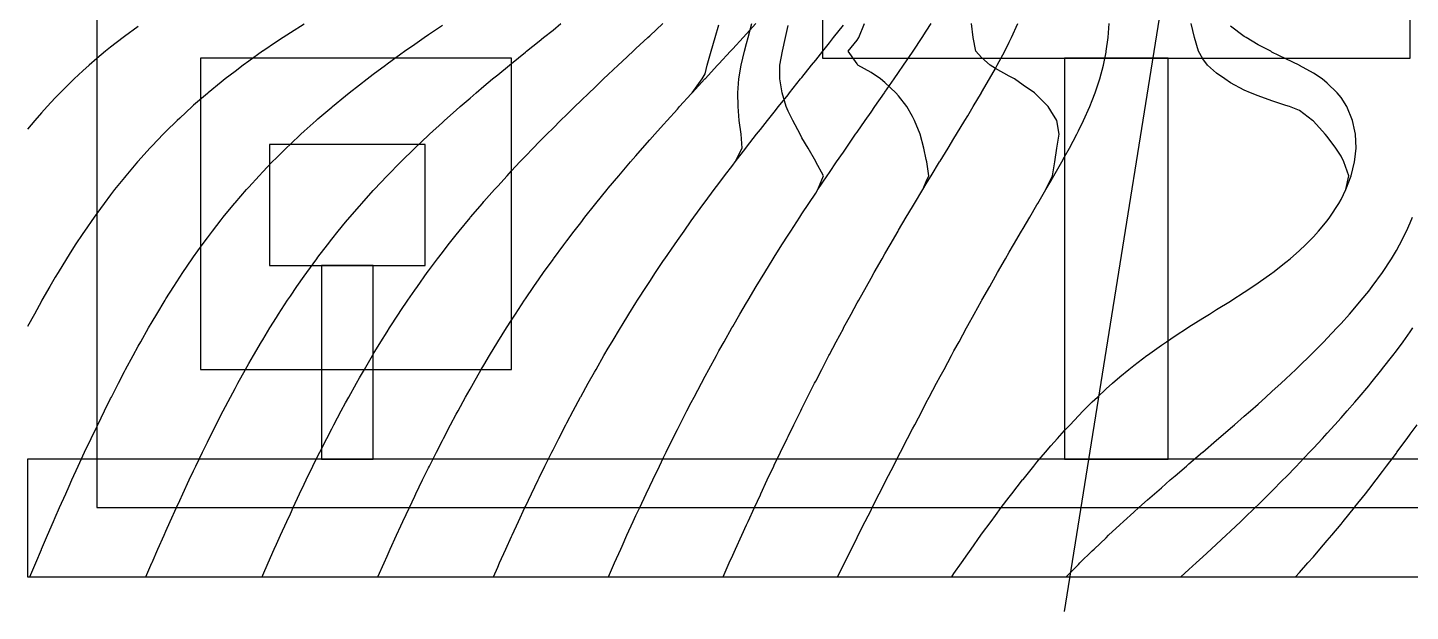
# Model space of a CAD drawing. Header units: feet. Extents: x 0 to 640, y -10 to 490.
# Drawn here: x 0 to 400, y -10 to 158.8 of the extents above; entities that cross this region are included whole.
import ezdxf

# ---------------------------------------------------------------- set-up
doc = ezdxf.new("R2010")
doc.units = ezdxf.units.FT
for name, color, linetype in [('EX-BLDG', 7, 'CONTINUOUS'), ('EX-CONT-MAJOR', 7, 'CONTINUOUS'), ('EX-CONT-MINOR', 7, 'CONTINUOUS'), ('EX-GRAVEL-DRIVE', 7, 'CONTINUOUS'), ('EX-LAWN', 7, 'CONTINUOUS'), ('EX-PAVEMENT', 7, 'CONTINUOUS'), ('PR-CONT-MAJOR', 7, 'CONTINUOUS'), ('PR-CONT-MINOR', 7, 'CONTINUOUS'), ('PR-PAVEMENT', 7, 'CONTINUOUS'), ('PROPERTY LINE', 7, 'CONTINUOUS'), ('SOILS', 7, 'CONTINUOUS')]:
    doc.layers.add(name, color=color, linetype=linetype)

msp = doc.modelspace()

# ---------------------------------------------------------------- linework, layer by layer
at = {"layer": 'EX-BLDG'}
for p, q in [((115, 125), (70, 125)), ((70, 125), (70, 90)), ((115, 90), (115, 125)), ((70, 90), (115, 90))]:
    msp.add_line(p, q, dxfattribs=at)
at = {"layer": 'EX-CONT-MAJOR'}
for points in [[(67.81, 0), (68, 0.44), (69.57, 4), (71.34, 8), (72, 9.46), (73.14, 12), (74.96, 16), (76, 18.25), (76.81, 20), (78.69, 24), (80, 26.76), (80.59, 28), (82.54, 32), (84, 34.96), (84.52, 36), (86.54, 40), (88, 42.82), (88.61, 44), (90.73, 48), (92, 50.35), (92.9, 52), (95.13, 56), (96, 57.53), (97.42, 60), (99.78, 64), (100, 64.37), (102.21, 68), (104, 70.85), (104.72, 72), (107.31, 76), (108, 77.03), (109.99, 80), (112, 82.9), (112.76, 84), (115.63, 88), (116, 88.5), (118.6, 92), (120, 93.82), (121.67, 96), (124, 98.92), (124.86, 100), (128, 103.82), (128.15, 104), (131.55, 108), (132, 108.51), (135.06, 112), (136, 113.03), (138.69, 116), (140, 117.4), (142.42, 120), (144, 121.64), (146.25, 124), (148, 125.78), (150.17, 128), (152, 129.81), (154.18, 132), (156, 133.76), (158.27, 136), (160, 137.65), (162.43, 140), (164, 141.48), (166.63, 144), (168, 145.27), (170.88, 148), (172, 149.03), (175.16, 152), (176, 152.77), (179.45, 156), (180, 156.5), (183.74, 160)], [(234.31, 0), (236, 3.38), (236.31, 4), (238.31, 8), (240, 11.37), (240.32, 12), (242.33, 16), (244, 19.31), (244.35, 20), (246.38, 24), (248, 27.2), (248.41, 28), (250.46, 32), (252, 35.02), (252.51, 36), (254.58, 40), (256, 42.75), (256.66, 44), (258.76, 48), (260, 50.38), (260.86, 52), (262.99, 56), (264, 57.91), (265.13, 60), (267.28, 64), (268, 65.34), (269.47, 68), (271.65, 72), (272, 72.65), (273.88, 76), (276, 79.84), (276.09, 80), (278.37, 84), (280, 86.91), (280.63, 88), (282.93, 92), (284, 93.89), (285.24, 96), (287.55, 100), (288, 100.78), (289.91, 104), (292, 107.63), (292.22, 108), (294.59, 112), (296, 114.48), (296.9, 116), (299.18, 120), (300, 121.51), (301.4, 124), (303.5, 128), (304, 129.02), (305.5, 132), (307.28, 136), (308, 137.82), (308.86, 140), (310.2, 144), (311.26, 148), (312, 151.76), (312.05, 152), (312.61, 156), (312.93, 160)]]:
    msp.add_lwpolyline(points, dxfattribs=at)
at = {"layer": 'EX-CONT-MINOR'}
for points in [[(80, 159.85), (76, 157.32), (73.93, 156), (72, 154.71), (68, 152.01), (67.98, 152), (64, 149.17), (62.37, 148), (60, 146.21), (57.12, 144), (56, 143.1), (52.19, 140), (52, 139.84), (48, 136.38), (47.57, 136), (44, 132.71), (43.25, 132), (40, 128.81), (39.19, 128), (36, 124.67), (35.37, 124), (32, 120.25), (31.78, 120), (28.38, 116), (28, 115.53), (25.17, 112), (24, 110.48), (22.12, 108), (20, 105.1), (19.21, 104), (16.44, 100), (16, 99.34), (13.79, 96), (12, 93.2), (11.24, 92), (8.79, 88), (8, 86.66), (6.43, 84), (4.15, 80), (4, 79.73), (1.94, 76), (0, 72.39)], [(32, 159.17), (28, 156.28), (27.62, 156), (24, 153.19), (22.51, 152), (20, 149.89), (17.8, 148), (16, 146.37), (13.45, 144), (12, 142.59), (9.4, 140), (8, 138.54), (5.62, 136), (4, 134.18), (2.09, 132), (0, 129.5)], [(0.64, 0), (2.33, 4), (4, 7.92), (4.04, 8), (5.76, 12), (7.49, 16), (8, 17.16), (9.25, 20), (11.02, 24), (12, 26.18), (12.82, 28), (14.64, 32), (16, 34.95), (16.49, 36), (18.37, 40), (20, 43.42), (20.28, 44), (22.23, 48), (24, 51.56), (24.22, 52), (26.26, 56), (28, 59.34), (28.35, 60), (30.49, 64), (32, 66.74), (32.7, 68), (34.98, 72), (36, 73.75), (37.33, 76), (39.76, 80), (40, 80.38), (42.28, 84), (44, 86.62), (44.91, 88), (47.64, 92), (48, 92.51), (50.49, 96), (52, 98.03), (53.48, 100), (56, 103.23), (56.6, 104), (59.88, 108), (60, 108.14), (63.33, 112), (64, 112.74), (66.95, 116), (68, 117.1), (70.77, 120), (72, 121.23), (74.79, 124), (76, 125.15), (79.02, 128), (80, 128.88), (83.48, 132), (84, 132.45), (88, 135.86), (88.16, 136), (92, 139.13), (93.06, 140), (96, 142.29), (98.19, 144), (100, 145.36), (103.53, 148), (104, 148.34), (108, 151.24), (109.05, 152), (112, 154.07), (114.73, 156), (116, 156.86), (120, 159.61)], [(34.23, 0), (35.95, 4), (36, 4.11), (37.7, 8), (39.46, 12), (40, 13.22), (41.24, 16), (43.05, 20), (44, 22.08), (44.88, 24), (46.74, 28), (48, 30.68), (48.63, 32), (50.55, 36), (52, 38.96), (52.51, 40), (54.51, 44), (56, 46.9), (56.56, 48), (58.66, 52), (60, 54.49), (60.82, 56), (63.03, 60), (64, 61.7), (65.31, 64), (67.66, 68), (68, 68.56), (70.09, 72), (72, 75.04), (72.61, 76), (75.21, 80), (76, 81.16), (77.92, 84), (80, 86.96), (80.73, 88), (83.66, 92), (84, 92.45), (86.71, 96), (88, 97.63), (89.88, 100), (92, 102.55), (93.2, 104), (96, 107.24), (96.66, 108), (100, 111.71), (100.27, 112), (104, 115.97), (104.03, 116), (107.94, 120), (108, 120.06), (112, 123.99), (112.01, 124), (116, 127.78), (116.23, 128), (120, 131.45), (120.6, 132), (124, 135.01), (125.11, 136), (128, 138.48), (129.75, 140), (132, 141.88), (134.51, 144), (136, 145.22), (139.36, 148), (140, 148.51), (144, 151.76), (144.29, 152), (148, 154.96), (149.27, 156), (152, 158.15), (154.29, 160)], [(101.33, 0), (103.11, 4), (104, 5.99), (104.9, 8), (106.72, 12), (108, 14.77), (108.57, 16), (110.44, 20), (112, 23.29), (112.34, 24), (114.27, 28), (116, 31.52), (116.24, 32), (118.24, 36), (120, 39.43), (120.29, 40), (122.38, 44), (124, 47.03), (124.52, 48), (126.71, 52), (128, 54.3), (128.95, 56), (131.25, 60), (132, 61.26), (133.62, 64), (136, 67.93), (136.04, 68), (138.54, 72), (140, 74.27), (141.11, 76), (143.75, 80), (144, 80.37), (146.46, 84), (148, 86.2), (149.25, 88), (152, 91.82), (152.13, 92), (155.08, 96), (156, 97.21), (158.11, 100), (160, 102.41), (161.23, 104), (164, 107.47), (164.42, 108), (167.69, 112), (168, 112.37), (171.02, 116), (172, 117.14), (174.43, 120), (176, 121.8), (177.9, 124), (180, 126.37), (181.42, 128), (184, 130.87), (185, 132), (188, 135.31), (188.62, 136), (192, 139.7), (192.27, 140), (195.94, 144), (196, 144.06), (199.63, 148), (200, 148.39), (203.33, 152), (204, 152.72), (207.02, 156), (208, 157.05), (210.7, 160)], [(134.75, 0), (136, 2.81), (136.53, 4), (138.33, 8), (140, 11.68), (140.15, 12), (141.99, 16), (143.86, 20), (144, 20.3), (145.76, 24), (147.68, 28), (148, 28.65), (149.64, 32), (151.63, 36), (152, 36.72), (153.66, 40), (155.73, 44), (156, 44.51), (157.84, 48), (159.99, 52), (160, 52.02), (162.19, 56), (164, 59.22), (164.44, 60), (166.73, 64), (168, 66.15), (169.08, 68), (171.49, 72), (172, 72.83), (173.94, 76), (176, 79.26), (176.46, 80), (179.03, 84), (180, 85.46), (181.67, 88), (184, 91.47), (184.36, 92), (187.1, 96), (188, 97.27), (189.91, 100), (192, 102.92), (192.76, 104), (195.68, 108), (196, 108.43), (198.64, 112), (200, 113.8), (201.64, 116), (204, 119.08), (204.69, 120), (207.78, 124), (208, 124.27), (210.9, 128), (212, 129.38), (214.06, 132), (216, 134.44), (217.23, 136), (220, 139.46), (220.42, 140), (223.62, 144), (224, 144.47), (226.82, 148), (228, 149.46), (230.02, 152), (232, 154.48), (233.19, 156), (236, 159.56)], [(168.04, 0), (169.81, 4), (171.6, 8), (172, 8.9), (173.4, 12), (175.23, 16), (176, 17.68), (177.07, 20), (178.94, 24), (180, 26.23), (180.84, 28), (182.76, 32), (184, 34.55), (184.71, 36), (186.68, 40), (188, 42.62), (188.69, 44), (190.74, 48), (192, 50.43), (192.81, 52), (194.92, 56), (196, 58), (197.07, 60), (199.26, 64), (200, 65.32), (201.49, 68), (203.76, 72), (204, 72.42), (206.07, 76), (208, 79.29), (208.42, 80), (210.81, 84), (212, 85.95), (213.24, 88), (215.72, 92), (216, 92.45), (218.23, 96), (220, 98.77), (220.78, 100), (223.37, 104), (224, 104.95), (225.99, 108), (228, 111.01), (228.65, 112), (231.34, 116), (232, 116.96), (234.06, 120), (236, 122.83), (236.79, 124), (239.55, 128), (240, 128.64), (242.33, 132), (244, 134.39), (245.11, 136), (247.89, 140), (248, 140.15), (250.67, 144), (252, 145.91), (253.43, 148), (256, 151.78), (256.15, 152), (258.81, 156), (260, 157.81), (261.4, 160)], [(201.21, 0), (203, 4), (204, 6.23), (204.8, 8), (206.61, 12), (208, 15.06), (208.43, 16), (210.27, 20), (212, 23.74), (212.12, 24), (214, 28), (215.89, 32), (216, 32.24), (217.8, 36), (219.73, 40), (220, 40.56), (221.68, 44), (223.66, 48), (224, 48.68), (225.67, 52), (227.69, 56), (228, 56.6), (229.75, 60), (231.83, 64), (232, 64.33), (233.94, 68), (236, 71.86), (236.07, 72), (238.25, 76), (240, 79.2), (240.44, 80), (242.66, 84), (244, 86.37), (244.92, 88), (247.2, 92), (248, 93.39), (249.51, 96), (251.84, 100), (252, 100.28), (254.2, 104), (256, 107.02), (256.58, 108), (258.99, 112), (260, 113.67), (261.41, 116), (263.84, 120), (264, 120.26), (266.29, 124), (268, 126.8), (268.73, 128), (271.17, 132), (272, 133.36), (273.6, 136), (275.97, 140), (276, 140.05), (278.3, 144), (280, 147.02), (280.54, 148), (282.68, 152), (284, 154.64), (284.66, 156), (286.48, 160)], [(267.39, 0), (268, 0.91), (270.15, 4), (272, 6.67), (272.95, 8), (275.8, 12), (276, 12.28), (278.72, 16), (280, 17.77), (281.69, 20), (284, 23.07), (284.74, 24), (287.86, 28), (288, 28.18), (291.1, 32), (292, 33.12), (294.45, 36), (296, 37.84), (297.93, 40), (300, 42.33), (301.58, 44), (304, 46.58), (305.42, 48), (308, 50.59), (309.51, 52), (312, 54.35), (313.89, 56), (316, 57.86), (318.63, 60), (320, 61.12), (323.81, 64), (324, 64.14), (328, 67.02), (329.45, 68), (332, 69.72), (335.57, 72), (336, 72.27), (340, 74.79), (341.94, 76), (344, 77.27), (348, 79.74), (348.4, 80), (352, 82.33), (354.5, 84), (356, 85), (360, 87.83), (360.22, 88), (364, 90.96), (365.23, 92), (368, 94.41), (369.66, 96), (372, 98.33), (373.49, 100), (376, 103.01), (376.73, 104), (379.36, 108), (380, 109.15), (381.38, 112), (382.89, 116), (383.92, 120), (384, 120.71), (384.32, 124), (384.17, 128), (384, 128.92), (383.31, 132), (381.63, 136), (380, 138.61), (378.9, 140), (376, 142.82), (374.5, 144), (372, 145.64), (368, 147.92), (367.85, 148), (364, 149.82), (360, 151.8), (359.63, 152), (356, 153.85), (352.52, 156), (352, 156.32), (348, 159.27)], [(300.49, 0), (304, 3.55), (304.45, 4), (308, 7.49), (308.53, 8), (312, 11.31), (312.73, 12), (316, 15.04), (317.05, 16), (320, 18.68), (321.47, 20), (324, 22.25), (325.99, 24), (328, 25.75), (330.59, 28), (332, 29.21), (335.25, 32), (336, 32.64), (339.93, 36), (340, 36.06), (344, 39.49), (344.58, 40), (348, 42.95), (349.2, 44), (352, 46.43), (353.76, 48), (356, 49.97), (358.23, 52), (360, 53.58), (362.62, 56), (364, 57.26), (366.88, 60), (368, 61.05), (371.01, 64), (372, 64.96), (374.99, 68), (376, 69.02), (378.81, 72), (380, 73.27), (382.43, 76), (384, 77.78), (385.84, 80), (388, 82.66), (389.02, 84), (391.96, 88), (392, 88.06), (394.55, 92), (396, 94.4), (396.89, 96), (398.91, 100), (400, 102.4), (400.66, 104)], [(333.63, 0), (336, 2.14), (338.04, 4), (340, 5.78), (342.41, 8), (344, 9.46), (346.72, 12), (348, 13.19), (350.96, 16), (352, 16.98), (355.12, 20), (356, 20.84), (359.2, 24), (360, 24.79), (363.18, 28), (364, 28.82), (367.08, 32), (368, 32.94), (370.88, 36), (372, 37.17), (374.6, 40), (376, 41.51), (378.23, 44), (380, 45.96), (381.77, 48), (384, 50.55), (385.23, 52), (388, 55.28), (388.58, 56), (391.83, 60), (392, 60.21), (394.95, 64), (396, 65.37), (397.93, 68), (400, 70.89), (400.76, 72)], [(366.84, 0), (368, 1.27), (370.41, 4), (372, 5.79), (373.89, 8), (376, 10.45), (377.28, 12), (380, 15.26), (380.6, 16), (383.84, 20), (384, 20.19), (387.02, 24), (388, 25.24), (390.13, 28), (392, 30.42), (393.18, 32), (396, 35.76), (396.17, 36), (399.11, 40), (400, 41.22), (401.98, 44)]]:
    msp.add_lwpolyline(points, dxfattribs=at)
at = {"layer": 'EX-GRAVEL-DRIVE'}
msp.add_lwpolyline([(85, 34), (100, 34), (100, 90), (85, 90)], close=True, dxfattribs=at)
at = {"layer": 'EX-LAWN'}
msp.add_lwpolyline([(50, 60), (140, 60), (140, 150), (50, 150)], close=True, dxfattribs=at)
at = {"layer": 'EX-PAVEMENT'}
msp.add_lwpolyline([(0, 0), (640, 0), (640, 34), (0, 34)], close=True, dxfattribs=at)
at = {"layer": 'PR-CONT-MAJOR'}
for points in [[(67.81, 0), (68, 0.44), (69.57, 4), (71.34, 8), (72, 9.46), (73.14, 12), (74.96, 16), (76, 18.25), (76.81, 20), (78.69, 24), (80, 26.76), (80.59, 28), (82.54, 32), (84, 34.96), (84.52, 36), (86.54, 40), (88, 42.82), (88.61, 44), (90.73, 48), (92, 50.35), (92.9, 52), (95.13, 56), (96, 57.53), (97.42, 60), (99.78, 64), (100, 64.37), (102.21, 68), (104, 70.85), (104.72, 72), (107.31, 76), (108, 77.03), (109.99, 80), (112, 82.9), (112.76, 84), (115.63, 88), (116, 88.5), (118.6, 92), (120, 93.82), (121.67, 96), (124, 98.92), (124.86, 100), (128, 103.82), (128.15, 104), (131.55, 108), (132, 108.51), (135.06, 112), (136, 113.03), (138.69, 116), (140, 117.4), (142.42, 120), (144, 121.64), (146.25, 124), (148, 125.78), (150.17, 128), (152, 129.81), (154.18, 132), (156, 133.76), (158.27, 136), (160, 137.65), (162.43, 140), (164, 141.48), (166.63, 144), (168, 145.27), (170.88, 148), (172, 149.03), (175.16, 152), (176, 152.77), (179.45, 156), (180, 156.5), (183.74, 160)], [(234.31, 0), (236, 3.38), (236.31, 4), (238.31, 8), (240, 11.37), (240.32, 12), (242.33, 16), (244, 19.31), (244.35, 20), (246.38, 24), (248, 27.2), (248.41, 28), (250.46, 32), (252, 35.02), (252.51, 36), (254.58, 40), (256, 42.75), (256.66, 44), (258.76, 48), (260, 50.38), (260.86, 52), (262.99, 56), (264, 57.91), (265.13, 60), (267.28, 64), (268, 65.34), (269.47, 68), (271.65, 72), (272, 72.65), (273.88, 76), (276, 79.84), (276.09, 80), (278.37, 84), (280, 86.91), (280.63, 88), (282.93, 92), (284, 93.89), (285.24, 96), (287.55, 100), (288, 100.78), (289.91, 104), (292, 107.63), (292.22, 108), (294.59, 112), (296, 115.03), (296.47, 116), (297.14, 120), (297.8, 124), (298.46, 128), (297.72, 132), (296, 134.83), (295.28, 136), (292, 139.27), (291.26, 140), (288, 142.25), (285.47, 144), (284, 144.78), (280, 147.05), (278.45, 148), (276, 150.26), (274.35, 152), (273.56, 156), (273.07, 160)]]:
    msp.add_lwpolyline(points, dxfattribs=at)
at = {"layer": 'PR-CONT-MINOR'}
for points in [[(80, 159.85), (76, 157.32), (73.93, 156), (72, 154.71), (68, 152.01), (67.98, 152), (64, 149.17), (62.37, 148), (60, 146.21), (57.12, 144), (56, 143.1), (52.19, 140), (52, 139.84), (48, 136.38), (47.57, 136), (44, 132.71), (43.25, 132), (40, 128.81), (39.19, 128), (36, 124.67), (35.37, 124), (32, 120.25), (31.78, 120), (28.38, 116), (28, 115.53), (25.17, 112), (24, 110.48), (22.12, 108), (20, 105.1), (19.21, 104), (16.44, 100), (16, 99.34), (13.79, 96), (12, 93.2), (11.24, 92), (8.79, 88), (8, 86.66), (6.43, 84), (4.15, 80), (4, 79.73), (1.94, 76), (0, 72.39)], [(32, 159.17), (28, 156.28), (27.62, 156), (24, 153.19), (22.51, 152), (20, 149.89), (17.8, 148), (16, 146.37), (13.45, 144), (12, 142.59), (9.4, 140), (8, 138.54), (5.62, 136), (4, 134.18), (2.09, 132), (0, 129.5)], [(0.64, 0), (2.33, 4), (4, 7.92), (4.04, 8), (5.76, 12), (7.49, 16), (8, 17.16), (9.25, 20), (11.02, 24), (12, 26.18), (12.82, 28), (14.64, 32), (16, 34.95), (16.49, 36), (18.37, 40), (20, 43.42), (20.28, 44), (22.23, 48), (24, 51.56), (24.22, 52), (26.26, 56), (28, 59.34), (28.35, 60), (30.49, 64), (32, 66.74), (32.7, 68), (34.98, 72), (36, 73.75), (37.33, 76), (39.76, 80), (40, 80.38), (42.28, 84), (44, 86.62), (44.91, 88), (47.64, 92), (48, 92.51), (50.49, 96), (52, 98.03), (53.48, 100), (56, 103.23), (56.6, 104), (59.88, 108), (60, 108.14), (63.33, 112), (64, 112.74), (66.95, 116), (68, 117.1), (70.77, 120), (72, 121.23), (74.79, 124), (76, 125.15), (79.02, 128), (80, 128.88), (83.48, 132), (84, 132.45), (88, 135.86), (88.16, 136), (92, 139.13), (93.06, 140), (96, 142.29), (98.19, 144), (100, 145.36), (103.53, 148), (104, 148.34), (108, 151.24), (109.05, 152), (112, 154.07), (114.73, 156), (116, 156.86), (120, 159.61)], [(34.23, 0), (35.95, 4), (36, 4.11), (37.7, 8), (39.46, 12), (40, 13.22), (41.24, 16), (43.05, 20), (44, 22.08), (44.88, 24), (46.74, 28), (48, 30.68), (48.63, 32), (50.55, 36), (52, 38.96), (52.51, 40), (54.51, 44), (56, 46.9), (56.56, 48), (58.66, 52), (60, 54.49), (60.82, 56), (63.03, 60), (64, 61.7), (65.31, 64), (67.66, 68), (68, 68.56), (70.09, 72), (72, 75.04), (72.61, 76), (75.21, 80), (76, 81.16), (77.92, 84), (80, 86.96), (80.73, 88), (83.66, 92), (84, 92.45), (86.71, 96), (88, 97.63), (89.88, 100), (92, 102.55), (93.2, 104), (96, 107.24), (96.66, 108), (100, 111.71), (100.27, 112), (104, 115.97), (104.03, 116), (107.94, 120), (108, 120.06), (112, 123.99), (112.01, 124), (116, 127.78), (116.23, 128), (120, 131.45), (120.6, 132), (124, 135.01), (125.11, 136), (128, 138.48), (129.75, 140), (132, 141.88), (134.51, 144), (136, 145.22), (139.36, 148), (140, 148.51), (144, 151.76), (144.29, 152), (148, 154.96), (149.27, 156), (152, 158.15), (154.29, 160)], [(101.33, 0), (103.11, 4), (104, 5.99), (104.9, 8), (106.72, 12), (108, 14.77), (108.57, 16), (110.44, 20), (112, 23.29), (112.34, 24), (114.27, 28), (116, 31.52), (116.24, 32), (118.24, 36), (120, 39.43), (120.29, 40), (122.38, 44), (124, 47.03), (124.52, 48), (126.71, 52), (128, 54.3), (128.95, 56), (131.25, 60), (132, 61.26), (133.62, 64), (136, 67.93), (136.04, 68), (138.54, 72), (140, 74.27), (141.11, 76), (143.75, 80), (144, 80.37), (146.46, 84), (148, 86.2), (149.25, 88), (152, 91.82), (152.13, 92), (155.08, 96), (156, 97.21), (158.11, 100), (160, 102.41), (161.23, 104), (164, 107.47), (164.42, 108), (167.69, 112), (168, 112.37), (171.02, 116), (172, 117.14), (174.43, 120), (176, 121.8), (177.9, 124), (180, 126.37), (181.42, 128), (184, 130.87), (185, 132), (188, 135.31), (188.62, 136), (192, 139.7), (192.27, 140), (195.18, 144), (196, 145.47), (196.58, 148), (197.76, 152), (198.95, 156), (200, 159.62)], [(134.75, 0), (136, 2.81), (136.53, 4), (138.33, 8), (140, 11.68), (140.15, 12), (141.99, 16), (143.86, 20), (144, 20.3), (145.76, 24), (147.68, 28), (148, 28.65), (149.64, 32), (151.63, 36), (152, 36.72), (153.66, 40), (155.73, 44), (156, 44.51), (157.84, 48), (159.99, 52), (160, 52.02), (162.19, 56), (164, 59.22), (164.44, 60), (166.73, 64), (168, 66.15), (169.08, 68), (171.49, 72), (172, 72.83), (173.94, 76), (176, 79.26), (176.46, 80), (179.03, 84), (180, 85.46), (181.67, 88), (184, 91.47), (184.36, 92), (187.1, 96), (188, 97.27), (189.91, 100), (192, 102.92), (192.76, 104), (195.68, 108), (196, 108.43), (198.64, 112), (200, 113.8), (201.64, 116), (204, 119.08), (204.69, 120), (206.76, 124), (206.45, 128), (205.89, 132), (205.56, 136), (205.51, 140), (205.78, 144), (206.41, 148), (207.41, 152), (208, 154.28), (208.45, 156), (209.49, 160)], [(168.04, 0), (169.81, 4), (171.6, 8), (172, 8.9), (173.4, 12), (175.23, 16), (176, 17.68), (177.07, 20), (178.94, 24), (180, 26.23), (180.84, 28), (182.76, 32), (184, 34.55), (184.71, 36), (186.68, 40), (188, 42.62), (188.69, 44), (190.74, 48), (192, 50.43), (192.81, 52), (194.92, 56), (196, 58), (197.07, 60), (199.26, 64), (200, 65.32), (201.49, 68), (203.76, 72), (204, 72.42), (206.07, 76), (208, 79.29), (208.42, 80), (210.81, 84), (212, 85.95), (213.24, 88), (215.72, 92), (216, 92.45), (218.23, 96), (220, 98.77), (220.78, 100), (223.37, 104), (224, 104.95), (225.99, 108), (228, 111.01), (228.65, 112), (230.22, 116), (228.08, 120), (228, 120.13), (225.86, 124), (224, 126.95), (223.46, 128), (221.34, 132), (220, 134.68), (219.5, 136), (218.26, 140), (217.59, 144), (217.64, 148), (218.42, 152), (219.28, 156), (220, 159.48)], [(201.21, 0), (203, 4), (204, 6.23), (204.8, 8), (206.61, 12), (208, 15.06), (208.43, 16), (210.27, 20), (212, 23.74), (212.12, 24), (214, 28), (215.89, 32), (216, 32.24), (217.8, 36), (219.73, 40), (220, 40.56), (221.68, 44), (223.66, 48), (224, 48.68), (225.67, 52), (227.69, 56), (228, 56.6), (229.75, 60), (231.83, 64), (232, 64.33), (233.94, 68), (236, 71.86), (236.07, 72), (238.25, 76), (240, 79.2), (240.44, 80), (242.66, 84), (244, 86.37), (244.92, 88), (247.2, 92), (248, 93.39), (249.51, 96), (251.84, 100), (252, 100.28), (254.2, 104), (256, 107.02), (256.58, 108), (258.99, 112), (260, 114.39), (260.69, 116), (260.13, 120), (260, 120.67), (259.32, 124), (258.18, 128), (256.58, 132), (256, 133.1), (254.35, 136), (252, 139.08), (251.22, 140), (248, 142.98), (246.77, 144), (244, 145.83), (240.23, 148), (240, 148.35), (237.38, 152), (240, 155.27), (240.44, 156), (242.15, 160)], [(267.39, 0), (268, 0.91), (270.15, 4), (272, 6.67), (272.95, 8), (275.8, 12), (276, 12.28), (278.72, 16), (280, 17.77), (281.69, 20), (284, 23.07), (284.74, 24), (287.86, 28), (288, 28.18), (291.1, 32), (292, 33.12), (294.45, 36), (296, 37.84), (297.93, 40), (300, 42.33), (301.58, 44), (304, 46.58), (305.42, 48), (308, 50.59), (309.51, 52), (312, 54.35), (313.89, 56), (316, 57.86), (318.63, 60), (320, 61.12), (323.81, 64), (324, 64.14), (328, 67.02), (329.45, 68), (332, 69.72), (335.57, 72), (336, 72.27), (340, 74.79), (341.94, 76), (344, 77.27), (348, 79.74), (348.4, 80), (352, 82.33), (354.5, 84), (356, 85), (360, 87.83), (360.22, 88), (364, 90.96), (365.23, 92), (368, 94.41), (369.66, 96), (372, 98.33), (373.49, 100), (376, 103.01), (376.73, 104), (379.36, 108), (380, 109.15), (381.38, 112), (382.29, 116), (380.82, 120), (380, 121.64), (378.47, 124), (376, 127.32), (375.37, 128), (372, 131.76), (371.75, 132), (368, 134.85), (365.06, 136), (364, 136.36), (360, 137.68), (356, 139.09), (353.81, 140), (352, 140.79), (348, 142.89), (346.32, 144), (344, 145.65), (341.36, 148), (340, 149.86), (338.75, 152), (337.56, 156), (336.67, 160)], [(300.49, 0), (304, 3.55), (304.45, 4), (308, 7.49), (308.53, 8), (312, 11.31), (312.73, 12), (316, 15.04), (317.05, 16), (320, 18.68), (321.47, 20), (324, 22.25), (325.99, 24), (328, 25.75), (330.59, 28), (332, 29.21), (335.25, 32), (336, 32.64), (339.93, 36), (340, 36.06), (344, 39.49), (344.58, 40), (348, 42.95), (349.2, 44), (352, 46.43), (353.76, 48), (356, 49.97), (358.23, 52), (360, 53.58), (362.62, 56), (364, 57.26), (366.88, 60), (368, 61.05), (371.01, 64), (372, 64.96), (374.99, 68), (376, 69.02), (378.81, 72), (380, 73.27), (382.43, 76), (384, 77.78), (385.84, 80), (388, 82.66), (389.02, 84), (391.96, 88), (392, 88.06), (394.55, 92), (396, 94.4), (396.89, 96), (398.91, 100), (400, 102.4), (400.66, 104)], [(333.63, 0), (336, 2.14), (338.04, 4), (340, 5.78), (342.41, 8), (344, 9.46), (346.72, 12), (348, 13.19), (350.96, 16), (352, 16.98), (355.12, 20), (356, 20.84), (359.2, 24), (360, 24.79), (363.18, 28), (364, 28.82), (367.08, 32), (368, 32.94), (370.88, 36), (372, 37.17), (374.6, 40), (376, 41.51), (378.23, 44), (380, 45.96), (381.77, 48), (384, 50.55), (385.23, 52), (388, 55.28), (388.58, 56), (391.83, 60), (392, 60.21), (394.95, 64), (396, 65.37), (397.93, 68), (400, 70.89), (400.76, 72)], [(366.84, 0), (368, 1.27), (370.41, 4), (372, 5.79), (373.89, 8), (376, 10.45), (377.28, 12), (380, 15.26), (380.6, 16), (383.84, 20), (384, 20.19), (387.02, 24), (388, 25.24), (390.13, 28), (392, 30.42), (393.18, 32), (396, 35.76), (396.17, 36), (399.11, 40), (400, 41.22), (401.98, 44)]]:
    msp.add_lwpolyline(points, dxfattribs=at)
at = {"layer": 'PR-PAVEMENT'}
for points in [[(230, 150), (400, 150), (400, 230)], [(400, 230), (230, 230), (230, 150)]]:
    msp.add_lwpolyline(points, dxfattribs=at)
msp.add_lwpolyline([(300, 34), (330, 34), (330, 150), (300, 150)], close=True, dxfattribs=at)
at = {"layer": 'PROPERTY LINE'}
msp.add_lwpolyline([(20, 20), (620, 20), (620, 460), (20, 460)], close=True, dxfattribs=at)
at = {"layer": 'SOILS'}
msp.add_lwpolyline([(300, -10), (340, 240), (380, 490)], dxfattribs=at)

doc.saveas('drawing.dxf')
